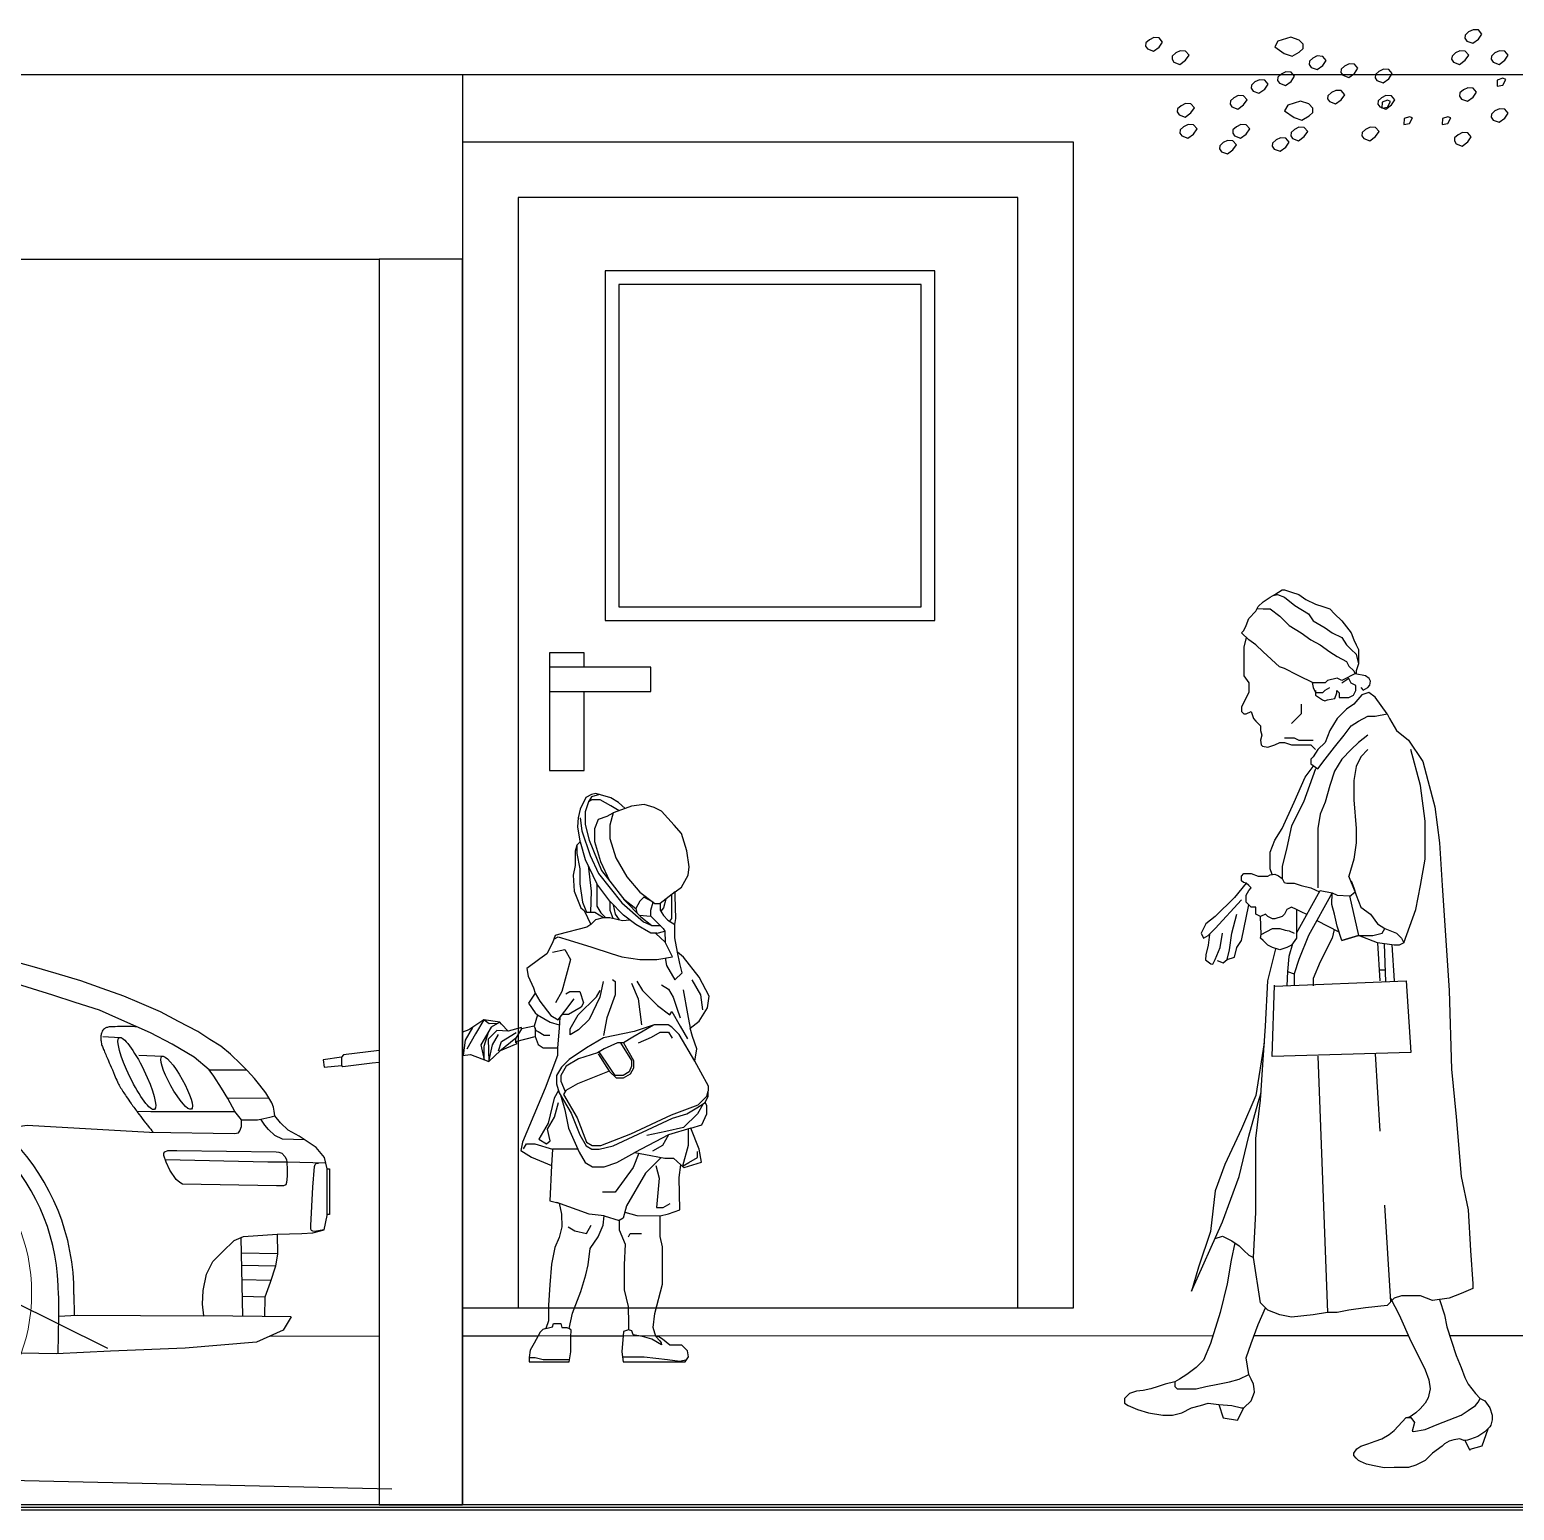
# Model space of a CAD drawing. Header units: millimetres. Extents: x 462666 to 1244237, y 2328025 to 3795663.
# Drawn here: x 1158088 to 1160762, y 2876780 to 2879448 of the extents above; entities that cross this region are included whole.
import ezdxf
from ezdxf.lldxf.tags import DXFTag

# ---------------------------------------------------------------- set-up
doc = ezdxf.new("R2010")
doc.units = ezdxf.units.MM
for name, color, linetype in [('arbre', 250, 'Continuous'), ('MUR-POH', 64, 'Continuous'), ('MUR_POH', 64, 'Continuous'), ('MUR_REZ', 3, 'Continuous'), ('PLO_LIN', 6, 'Continuous')]:
    doc.layers.add(name, color=color, linetype=linetype)
tags = doc.linetypes.add('DASHED', pattern=[0.75, 0.5, -0.25]).pattern_tags.tags
tags[6:7] = [DXFTag(74, 4), DXFTag(75, 0), DXFTag(340, '0'), DXFTag(46, 1.0), DXFTag(50, 0.0), DXFTag(44, 0.0), DXFTag(45, 0.0)]
tags[4:5] = [DXFTag(74, 4), DXFTag(75, 0), DXFTag(340, '0'), DXFTag(46, 1.0), DXFTag(50, 0.0), DXFTag(44, 0.0), DXFTag(45, 0.0)]

# ---------------------------------------------------------------- blocks, each defined once
blk = doc.blocks.new('wheel2')
at = {"color": 252}
for p, q in [((-30.2, 114.6), (-30.2, 224.6)), ((30.2, 114.5), (30.3, 224.6)), ((-21, 210.8), (-21, 114.6)), ((21, 210.8), (21, 114.5)), ((-99.6, 64.2), (-204.3, 98.2)), ((-194, 85.1), (-102.4, 55.4)), ((99.6, 64.2), (204.3, 98.2)), ((194, 85.1), (102.5, 55.4)), ((-118.3, 6.6), (-223, 40.7)), ((-207, 45.1), (-115.4, 15.4)), ((207, 45.1), (115.4, 15.4)), ((118.3, 6.6), (223, 40.6)), ((-91.8, -74.9), (-156.5, -163.9)), ((-140.9, -158.2), (-84.3, -80.3)), ((140.9, -158.2), (84.3, -80.3)), ((91.8, -74.9), (156.5, -164)), ((-106.9, -182.9), (-50.3, -105)), ((106.9, -182.9), (50.3, -105)), ((-42.9, -110.4), (-107.6, -199.5)), ((42.9, -110.5), (107.6, -199.5))]:
    blk.add_line(p, q, dxfattribs=at)
at = {"color": 252, "lineweight": 0}
for p, q in [((-11.5, -13.2), (-25, 10.1)), ((-16.4, 21.7), (-3.9, 0)), ((-3.9, 0), (-11.5, -13.2)), ((-10.6, 25), (0, 6.7)), ((10.6, 25), (0, 6.7)), ((16.4, 21.7), (3.9, 0)), ((11.5, -13.2), (25, 10.1)), ((13.5, -23.3), (27, 0)), ((-13.5, -23.3), (-27, 0)), ((0, -6.7), (-10.6, -25)), ((0, -6.7), (10.6, -25)), ((3.9, 0), (11.5, -13.2))]:
    blk.add_line(p, q, dxfattribs=at)
for centre, radius in [((0.1, -0.1), 332.5), ((0.1, -0.1), 252.7), ((0.1, -0.1), 246.9), ((0, 0), 30.3)]:
    blk.add_circle(centre, radius, dxfattribs=at)
at = {"color": 252}
for centre, radius in [((-0.4, 61.3), 9.91), ((-58.4, 18.4), 9.91), ((0.1, -0.1), 42.5), ((58.4, 19.3), 9.91), ((-35.6, -50.1), 9.91), ((36.6, -49.5), 9.91)]:
    blk.add_circle(centre, radius, dxfattribs=at)
for centre, radius, start, end in [((0, 0), 228.8, 89.9985, 125.9984), ((-36, 210.8), 15, 0, 99.6964), ((0, 0), 228.8, 53.9984, 89.9982), ((36, 210.8), 15, 80.3003, 179.9967), ((0, 0), 228.8, 125.9984, 161.9982), ((0, 0), 228.8, 17.9985, 53.9984), ((0, 0), 140.2, 102.4567, 149.54), ((-83.2, 114.6), 53, 305.9984, 0), ((-83.2, 114.6), 62.2, 305.9984, 0), ((83.2, 114.5), 62.2, 179.9967, 233.9984), ((0, 0), 140.2, 30.4567, 77.54), ((83.2, 114.5), 53, 179.9967, 233.9984), ((-189.3, 99.4), 15, 152.3003, 251.9967), ((189.3, 99.4), 15, 288, 27.6964), ((0, 0), 228.8, 161.9985, 197.9984), ((-83.2, 114.6), 62.2, 251.9967, 305.9984), ((-83.2, 114.6), 53, 251.9967, 305.9984), ((-45.2, 61.2), 25, 252.7826, 0.0941), ((-0.4, 61.3), 19.8, 0.7826, 180.0941), ((44.5, 61.9), 25, 180.7826, 288.0941), ((83.2, 114.5), 62.2, 233.9984, 288), ((83.2, 114.5), 53, 233.9984, 288), ((0, 0), 228.8, 341.9984, 17.9982), ((-211.6, 30.9), 15, 72, 171.6964), ((-58.4, 18.4), 19.8, 72.7826, 252.0941), ((58.4, 19.3), 19.8, 288.7826, 108.0941), ((211.6, 30.9), 15, 8.3003, 107.9967), ((0, 0), 140.2, 174.4567, 221.54), ((-134.7, -43.8), 53, 17.9984, 72), ((-134.7, -43.8), 62.2, 17.9984, 72), ((72.8, -23.1), 25, 108.7826, 216.0941), ((134.7, -43.8), 62.2, 107.9967, 161.9984), ((134.7, -43.8), 53, 107.9967, 161.9984), ((0, 0), 140.2, 318.4567, 5.54), ((-134.7, -43.8), 53, 323.9967, 17.9984), ((-134.7, -43.8), 62.2, 323.9967, 17.9984), ((-72.2, -24.2), 25, 324.7826, 72.0941), ((134.7, -43.8), 62.2, 161.9984, 216), ((134.7, -43.8), 53, 161.9984, 216), ((-35.6, -50.1), 19.8, 144.7826, 324.0941), ((0.7, -76.4), 25, 36.7826, 144.0941), ((36.6, -49.5), 19.8, 216.7826, 36.0941), ((0, 0), 228.8, 197.9984, 233.9982), ((0, -141.6), 62.2, 89.9984, 144), ((0, -141.6), 62.2, 35.9967, 89.9984), ((0, 0), 228.8, 305.9985, 341.9984), ((0, -141.6), 53, 89.9984, 144), ((0, -141.6), 53, 35.9967, 89.9984), ((0, 0), 140.2, 246.4567, 293.54), ((-153, -149.3), 15, 224.3003, 323.9967), ((153, -149.4), 15, 216, 315.6964), ((0, 0), 228.8, 233.9985, 269.9984), ((-94.8, -191.7), 15, 144, 243.6964), ((0, 0), 228.8, 269.9984, 305.9982), ((94.7, -191.7), 15, 296.3003, 35.9967)]:
    blk.add_arc(centre, radius, start, end, dxfattribs=at)
at = {"color": 252, "lineweight": 0}
for start, end in [(127.1808, 158.0265), (67.1808, 112.8192), (21.9735, 52.8192), (180, 240), (247.1808, 292.8192), (300, 0)]:
    blk.add_arc((0, 0), 27, start, end, dxfattribs=at)
blk = doc.blocks.new('VW Golf 5 s')
at = {"color": 252}
for p, q in [((3018.1, 790.1), (3049.2, 789.2)), ((3083.6, 758), (3126.4, 756.9)), ((3272.3, 431.9), (3277.5, 290.5)), ((3338.6, 403.9), (3273.3, 403.9)), ((3335.1, 381.5), (3274.2, 381.5)), ((3327.2, 355.7), (3275.1, 355.7)), ((2945.3, 322.2), (2946.2, 285.3)), ((2973.3, 324.8), (2974.1, 287.5)), ((3317.2, 325.7), (3276.2, 325.7))]:
    blk.add_line(p, q, dxfattribs=at)
for points in [[(3270.3, 644.4), (3293.7, 644.3), (3299.1, 644.7), (3304.8, 646.2), (3321.2, 649.8), (3325.5, 651), (3329.7, 652.3), (3328.7, 660.8), (3327.2, 668.2), (3324.4, 675.5), (3313, 693.3), (3302.2, 707), (3292.1, 719), (3279.4, 732.7), (3267, 744.4), (3248.4, 762.1), (3230.9, 776.5), (3211, 788.2), (3189.1, 802.2), (3154, 819.8), (3121.3, 836.3), (3083.1, 852), (3054.6, 863.4), (3015.5, 876.7), (2976.8, 889.9), (2932, 902.8), (2893.2, 913.1), (2840.5, 926.8)], [(3270.3, 644.4), (3257.7, 659.2), (3244.8, 682.4), (3233.1, 700.8), (3218.7, 722.3), (3210.3, 733.6), (3183.1, 755.5), (3143.1, 778.7), (3103.6, 798.6), (3046.1, 822.6), (3010.9, 837.9), (2967.4, 851), (2926.9, 863.7), (2843.6, 888.2), (2766.1, 908), (2688.9, 925.9), (2607.1, 947.4), (2538.4, 963.6), (2456.3, 987.4), (2417.2, 999), (2400.2, 1002)], [(3210.3, 733.6), (3277.7, 734.2)], [(3244.4, 683), (3318.7, 684.4)], [(2822.3, 596.9), (2835.5, 608), (2847.4, 617.8), (2864, 625.3), (2884.1, 628.7), (3105, 619.3), (3257.6, 619.3), (3264.8, 620.4), (3267.5, 624.5), (3270.2, 631.9), (3270.3, 644.4)], [(3081.2, 656.7), (3106.8, 656.8), (3121.2, 656.8), (3177.2, 657.5), (3247.9, 659), (3257.7, 659.2)], [(3383.8, 610.1), (3344.4, 610.7), (3330.5, 616.9), (3318.7, 627.7), (3312, 635.4), (3304.8, 646.2)], [(3422, 448.4), (3427, 474.4), (3425.7, 558.4), (3420.6, 578.5), (3405, 596.5), (3374.1, 616.2), (3354.6, 627.2), (3340.1, 639.8), (3329.7, 652.3)], [(3423.2, 568.5), (3352.9, 569.3), (3353.9, 556.3), (3353.9, 543.8), (3353.1, 532.7), (3351.5, 528.5), (3347.7, 526.4), (3335.1, 526.4), (3165.9, 526.4), (3160.6, 529.4), (3154.3, 535.1), (3142.6, 551.2), (3135.7, 565.7), (3131.3, 578), (3131.3, 581.8), (3132.8, 584.6), (3138.1, 586.8), (3154.6, 587.2), (3333.2, 587.8), (3338.3, 586.9), (3343.6, 585), (3349.1, 579.5), (3352, 574), (3352.9, 569.3)], [(3352.9, 569.3), (3344.8, 568.9), (3337.8, 568.7), (3318.4, 568.7), (3134.3, 569.7)], [(3422, 448.4), (3404.6, 445.2), (3401.7, 445.5), (3399.4, 446.8), (3398.2, 449.1), (3398, 455.8), (3400.5, 524.8), (3402.9, 562.4), (3403.7, 566.1), (3405.7, 567.7), (3409.8, 568.6)], [(3425.7, 558.4), (3430.1, 558.5), (3431, 476.1), (3427, 476)], [(3365.2, 290.8), (3207.6, 290.3), (3205.1, 310.8), (3206.1, 335.9), (3211.2, 365.2), (3222.5, 388.3), (3239.5, 405.7), (3260.5, 426.7), (3276.9, 433.9), (3337.7, 439.1), (3381.7, 441.1), (3401.7, 442.6), (3422, 448.4)], [(3337.7, 439.1), (3338.6, 403.9), (3335.1, 381.5), (3326.1, 352), (3317.2, 325.7), (3317.3, 290.6)], [(3365.2, 290.8), (3351.3, 266.7), (3303.6, 244.4), (3175, 231.2), (3040.6, 223.8), (2943.6, 217.6), (2880.1, 217.6)], [(2946.2, 285.3), (2945.7, 217.8)], [(2946.2, 285.3), (2979.7, 287.9), (3207.6, 290.3)]]:
    blk.add_lwpolyline(points, dxfattribs=at)
blk.add_lwpolyline([(3079.1, 808.9, 0.00436), (3063.4, 809, 0.006365), (3052.6, 808.8, 0.001388), (3036, 808.3, 0.005877), (3032.1, 808.1, 0.065259), (3025.9, 806.9, 0.071208), (3020.7, 804.4, 0.084759), (3018, 801.7, 0.070185), (3015.9, 797.7, 0.055739), (3014.4, 791.8, 0.057311), (3014.4, 785.8, 0.023951), (3015.6, 777.9, 0.047792), (3016.7, 774, 0.003387), (3019.6, 767.2, 0.005367), (3021.4, 762.9, 0.000529), (3025.8, 753.3, -0.000375), (3031.9, 739.8, -0.003127), (3040.1, 721.3, 0.004798), (3045.5, 709.3, 0.031507), (3050, 700.9, 0.014142), (3061.8, 683.1, 0.002089), (3070.9, 670.3, 0.006021), (3074.1, 665.9, 0.001382), (3080.6, 657.4, 0.00205), (3084.9, 651.7, 0.002362), (3085.5, 651, 0.00012), (3097.2, 636.2, 0.007569), (3102.1, 630.2, 0.004052), (3111.4, 619.3)], format="xyb", dxfattribs=at)
for radius, start, end in [(398.5, 0.522, 175.8694), (370.5, 0.1616, 176.2098)]:
    blk.add_arc((2574.8, 321.2), radius, start, end, dxfattribs=at)
for centre, major_axis, ratio in [((3080.3, 724.7), (-32.6, 64.2), 0.194652), ((3152.1, 709.2), (-27.3, 47.3), 0.214904)]:
    blk.add_ellipse(centre, major_axis=major_axis, ratio=ratio, dxfattribs=at)
at = {"color": 252, "xscale": 0.9690000000000657, "yscale": 0.9690000000000657, "zscale": 0.9690000000000657, "rotation": 12.00000000000195}
blk.add_blockref('wheel2', (2574.8, 321.2), dxfattribs=at)
blk = doc.blocks.new('arbre3')
at = {"layer": 'arbre', "color": 252}
for points in [[(253.368, 21.654), (253.41, 21.639), (253.449, 21.667), (253.473, 21.702), (253.449, 21.73), (253.412, 21.732), (253.381, 21.717), (253.357, 21.695), (253.355, 21.674)], [(251.169, 21.599), (251.21, 21.584), (251.25, 21.612), (251.273, 21.647), (251.25, 21.676), (251.213, 21.678), (251.182, 21.662), (251.158, 21.641), (251.156, 21.619)], [(251.351, 21.509), (251.392, 21.493), (251.431, 21.522), (251.455, 21.556), (251.431, 21.585), (251.394, 21.587), (251.364, 21.572), (251.34, 21.55), (251.338, 21.528)], [(252.111, 21.567), (252.165, 21.55), (252.215, 21.578), (252.241, 21.602), (252.241, 21.633), (252.213, 21.661), (252.157, 21.68), (252.067, 21.652), (252.046, 21.613)], [(253.277, 21.509), (253.319, 21.493), (253.358, 21.522), (253.382, 21.556), (253.358, 21.585), (253.321, 21.587), (253.29, 21.572), (253.267, 21.55), (253.264, 21.528)], [(253.55, 21.509), (253.591, 21.493), (253.63, 21.522), (253.654, 21.556), (253.63, 21.585), (253.594, 21.587), (253.563, 21.572), (253.539, 21.55), (253.537, 21.528)], [(252.296, 21.472), (252.337, 21.457), (252.376, 21.485), (252.4, 21.52), (252.376, 21.548), (252.339, 21.551), (252.309, 21.535), (252.285, 21.514), (252.283, 21.492)], [(252.514, 21.418), (252.555, 21.403), (252.594, 21.431), (252.618, 21.466), (252.594, 21.494), (252.558, 21.496), (252.527, 21.481), (252.503, 21.459), (252.501, 21.437)], [(251.896, 21.309), (251.937, 21.294), (251.977, 21.322), (252, 21.357), (251.977, 21.385), (251.94, 21.387), (251.909, 21.372), (251.885, 21.35), (251.883, 21.328)], [(252.078, 21.363), (252.119, 21.348), (252.158, 21.376), (252.182, 21.411), (252.158, 21.439), (252.121, 21.441), (252.091, 21.426), (252.067, 21.405), (252.065, 21.383)], [(252.75, 21.381), (252.792, 21.366), (252.831, 21.394), (252.855, 21.429), (252.831, 21.457), (252.794, 21.46), (252.763, 21.444), (252.739, 21.423), (252.737, 21.401)], [(253.577, 21.343), (253.616, 21.349), (253.638, 21.388), (253.616, 21.397), (253.579, 21.384)], [(251.751, 21.2), (251.792, 21.185), (251.831, 21.213), (251.855, 21.248), (251.831, 21.276), (251.794, 21.278), (251.764, 21.263), (251.74, 21.241), (251.738, 21.219)], [(252.423, 21.236), (252.464, 21.221), (252.504, 21.249), (252.528, 21.284), (252.504, 21.312), (252.467, 21.314), (252.436, 21.299), (252.412, 21.277), (252.41, 21.256)], [(252.769, 21.2), (252.81, 21.185), (252.849, 21.213), (252.873, 21.248), (252.849, 21.276), (252.812, 21.278), (252.782, 21.263), (252.758, 21.241), (252.755, 21.219)], [(253.332, 21.254), (253.373, 21.239), (253.412, 21.267), (253.436, 21.302), (253.412, 21.33), (253.375, 21.332), (253.345, 21.317), (253.321, 21.296), (253.319, 21.274)], [(251.387, 21.145), (251.429, 21.13), (251.468, 21.158), (251.492, 21.193), (251.468, 21.221), (251.431, 21.223), (251.4, 21.208), (251.376, 21.187), (251.374, 21.165)], [(252.179, 21.127), (252.233, 21.109), (252.283, 21.138), (252.309, 21.161), (252.309, 21.192), (252.281, 21.22), (252.224, 21.24), (252.135, 21.211), (252.114, 21.172)], [(252.783, 21.191), (252.822, 21.198), (252.844, 21.237), (252.822, 21.246), (252.785, 21.233)], [(253.55, 21.109), (253.591, 21.094), (253.63, 21.122), (253.654, 21.157), (253.63, 21.185), (253.594, 21.187), (253.563, 21.172), (253.539, 21.15), (253.537, 21.128)], [(251.405, 21), (251.447, 20.985), (251.486, 21.013), (251.51, 21.048), (251.486, 21.076), (251.449, 21.078), (251.418, 21.063), (251.395, 21.041), (251.392, 21.019)], [(251.769, 21), (251.81, 20.985), (251.849, 21.013), (251.873, 21.048), (251.849, 21.076), (251.812, 21.078), (251.782, 21.063), (251.758, 21.041), (251.756, 21.019)], [(252.934, 21.078), (252.974, 21.085), (252.995, 21.124), (252.974, 21.132), (252.937, 21.119)], [(253.199, 21.078), (253.238, 21.085), (253.26, 21.124), (253.238, 21.132), (253.201, 21.119)], [(251.678, 20.891), (251.719, 20.876), (251.758, 20.904), (251.782, 20.939), (251.758, 20.967), (251.721, 20.969), (251.691, 20.954), (251.667, 20.932), (251.665, 20.91)], [(252.042, 20.909), (252.083, 20.894), (252.122, 20.922), (252.146, 20.957), (252.122, 20.985), (252.085, 20.987), (252.055, 20.972), (252.031, 20.95), (252.028, 20.929)], [(252.169, 20.982), (252.21, 20.967), (252.249, 20.995), (252.273, 21.03), (252.249, 21.058), (252.212, 21.06), (252.182, 21.045), (252.158, 21.023), (252.156, 21.001)], [(252.659, 20.982), (252.701, 20.967), (252.74, 20.995), (252.764, 21.03), (252.74, 21.058), (252.703, 21.06), (252.672, 21.045), (252.649, 21.023), (252.646, 21.001)], [(253.296, 20.945), (253.337, 20.93), (253.376, 20.958), (253.4, 20.993), (253.376, 21.021), (253.339, 21.024), (253.309, 21.008), (253.285, 20.987), (253.283, 20.965)]]:
    blk.add_lwpolyline(points, close=True, dxfattribs=at)

msp = doc.modelspace()

# ---------------------------------------------------------------- linework, layer by layer
at = {"layer": 'MUR-POH', "color": 252}
for p, q in [((1160305.7, 2877817.5), (1160305, 2877849.9)), ((1160406, 2877842.7), (1160446, 2877822.2)), ((1160515.5, 2877802.7), (1160481.2, 2877815.6)), ((1160515.5, 2877802.7), (1160519.8, 2877733.9)), ((1160527.7, 2877800.9), (1160530.1, 2877732.4)), ((1160541.4, 2877799), (1160545.6, 2877733.9)), ((1160353.4, 2877751.1), (1160352.3, 2877725.3)), ((1160529.4, 2877753.4), (1160518.6, 2877753.4)), ((1160511.3, 2877602.4), (1160519.8, 2877463.2)), ((1160408.2, 2877598.3), (1160425.3, 2877136.6)), ((1160539.2, 2877156), (1160528.4, 2877330))]:
    msp.add_line(p, q, dxfattribs=at)
at = {"layer": 'MUR-POH', "color": 1}
for points in [[(1153971.4, 2876790.3), (1153971.4, 2879366.8), (1158867.7, 2879366.8), (1158867.7, 2876790.3)], [(1154121.4, 2876790.3), (1154121.4, 2879034.3), (1158717.7, 2879034.3), (1158717.7, 2876790.3)], [(1158867.7, 2877145.3), (1159967.7, 2877145.3)], [(1158867.7, 2877145.3), (1159022.8, 2877145.3)], [(1159069.4, 2877145.3), (1159165.8, 2877145.3)], [(1158521, 2877094.3), (1158717.7, 2877094.4)], [(1158867.7, 2877094.4), (1160219.1, 2877095)], [(1158867.7, 2877094.4), (1159003.9, 2877094.5)], [(1159062.8, 2877094.5), (1159157.1, 2877094.5)], [(1160293.1, 2877095), (1160571.1, 2877095.1)], [(1160645.4, 2877095.1), (1160917.7, 2877095.3)]]:
    msp.add_lwpolyline(points, dxfattribs=at)
at = {"layer": 'MUR-POH', "color": 252}
for points in [[(1155537.4, 2879366.8), (1161279.2, 2879366.8)], [(1159967.7, 2877145.3), (1159967.7, 2879245.3), (1158867.7, 2879245.3), (1158867.7, 2877145.3)], [(1159867.7, 2877145.3), (1159867.7, 2879145.3), (1158967.7, 2879145.3), (1158967.7, 2877145.3)], [(1160373.7, 2878283.9), (1160362.8, 2878289), (1160356.5, 2878292.5), (1160348, 2878296.8), (1160339.2, 2878300.1), (1160309.3, 2878326.9), (1160296.4, 2878339.8), (1160283.5, 2878348.4), (1160270.6, 2878361.3), (1160274.9, 2878365.6), (1160279.2, 2878374.2), (1160283.5, 2878387.1), (1160296.4, 2878399.9), (1160300.7, 2878408.5), (1160309.3, 2878417.1), (1160322.2, 2878425.7), (1160330.8, 2878430), (1160343.7, 2878438.6), (1160348, 2878438.6), (1160360.8, 2878434.3), (1160373.7, 2878430), (1160386.6, 2878421.4), (1160403.8, 2878412.8), (1160416.7, 2878408.5), (1160429.6, 2878404.2), (1160438.2, 2878395.6), (1160451.1, 2878382.8), (1160468.3, 2878361.3), (1160472.6, 2878348.4), (1160476.9, 2878339.8), (1160481.2, 2878331.2), (1160481.2, 2878314), (1160481.2, 2878305.4), (1160476.9, 2878292.5), (1160476.9, 2878288.2), (1160451.1, 2878275.3), (1160442.5, 2878279.6), (1160425.3, 2878275.3), (1160421, 2878271), (1160412.4, 2878271), (1160399.5, 2878271), (1160373.7, 2878283.9)], [(1160327.3, 2878428.3), (1160335.1, 2878430), (1160348, 2878425.7), (1160366.4, 2878410.4), (1160390.9, 2878395.6), (1160399.5, 2878382.8), (1160421, 2878369.9), (1160433.9, 2878361.3), (1160451.1, 2878352.7), (1160459.7, 2878339.8), (1160468.3, 2878331.2), (1160476.9, 2878322.6), (1160481.2, 2878305.4)], [(1160299, 2878405.1), (1160309.3, 2878404.2), (1160322.2, 2878404.2), (1160339.4, 2878391.3), (1160356.5, 2878374.2), (1160378, 2878361.3), (1160395.2, 2878348.4), (1160412.4, 2878339.8), (1160429.6, 2878326.9), (1160442.5, 2878318.3), (1160459.7, 2878309.7), (1160464, 2878301.1), (1160472.6, 2878292.5), (1160475.1, 2878287.4)], [(1160279.2, 2878352.7), (1160274.9, 2878335.5), (1160274.9, 2878318.3), (1160274.9, 2878296.8), (1160274.9, 2878283.9), (1160283.5, 2878271), (1160283.5, 2878262.4), (1160283.5, 2878253.8), (1160270.6, 2878228.1), (1160270.6, 2878219.5), (1160274.9, 2878215.2), (1160279.2, 2878215.2), (1160287.8, 2878219.5), (1160292.1, 2878206.6), (1160296.4, 2878202.3), (1160305, 2878193.7), (1160305, 2878185.1), (1160306.9, 2878176.5), (1160305, 2878167.9), (1160306.2, 2878159.3), (1160308.1, 2878156.9), (1160317.9, 2878155), (1160330.8, 2878159.3), (1160339.4, 2878163.6), (1160348, 2878163.6), (1160360.8, 2878159.3), (1160369.4, 2878159.3), (1160382.3, 2878159.3), (1160395.2, 2878159.3), (1160403.8, 2878150.7)], [(1159086.9, 2878299.3), (1159086.9, 2878325), (1159024.4, 2878325), (1159024.4, 2878112.9), (1159086.9, 2878112.9), (1159086.9, 2878255.4)], [(1160397.8, 2878271.9), (1160399.5, 2878262.4), (1160403.8, 2878253.8), (1160416.7, 2878253.8), (1160421, 2878258.1), (1160429.6, 2878262.4)], [(1160403.7, 2878257.4), (1160403.7, 2878248.8), (1160416.6, 2878240.2), (1160420.8, 2878238.4), (1160425.1, 2878240.2), (1160438.6, 2878243.1), (1160442.3, 2878253.1), (1160442.3, 2878257.4), (1160446.6, 2878253.1), (1160446.6, 2878248.8), (1160446.6, 2878244.5), (1160455.2, 2878244.5), (1160463.8, 2878244.5), (1160472.4, 2878248.8), (1160476.7, 2878257.4), (1160476.7, 2878261.7), (1160476.7, 2878266), (1160468.1, 2878270.3), (1160463.8, 2878278.9), (1160450.9, 2878270.3)], [(1160485.5, 2878262.4), (1160489.8, 2878258.1), (1160498.3, 2878262.4), (1160501.6, 2878266.9), (1160502.8, 2878274), (1160500.4, 2878278.7), (1160494.1, 2878283.9), (1160475.1, 2878287.4)], [(1160511.2, 2878245.3), (1160499.9, 2878253.6), (1160487, 2878249.3), (1160472.6, 2878232.4), (1160459.7, 2878223.8), (1160442.5, 2878206.6), (1160429.6, 2878185.1), (1160421, 2878163.6), (1160408.1, 2878150.7), (1160399.5, 2878137.8), (1160395.2, 2878133.5), (1160395.2, 2878124.9), (1160408.1, 2878116.3), (1160421, 2878133.5), (1160438.2, 2878155), (1160455.4, 2878176.5), (1160468.3, 2878193.7), (1160481.2, 2878202.3), (1160498.3, 2878210.9), (1160511.2, 2878210.9), (1160532.7, 2878215.2), (1160511.2, 2878245.3)], [(1160532.7, 2878215.2), (1160537, 2878206.6), (1160549.9, 2878185.1), (1160571.4, 2878167.9), (1160597.2, 2878129.2), (1160605.8, 2878094.9), (1160618.7, 2878047.6), (1160627.3, 2877983.1), (1160631.6, 2877905.8), (1160644.4, 2877716.7), (1160648.7, 2877574.9), (1160657.3, 2877489), (1160665.9, 2877381.6), (1160678.8, 2877321.4), (1160683.1, 2877248.3), (1160687.4, 2877188.2), (1160687.4, 2877179.6), (1160665.9, 2877171), (1160644.4, 2877162.4), (1160614.4, 2877158.1), (1160592.9, 2877166.7), (1160558.5, 2877166.7), (1160545.6, 2877162.4), (1160532.7, 2877149.5), (1160494.1, 2877145.2), (1160464, 2877140.9), (1160442.5, 2877136.6), (1160425.3, 2877136.6), (1160399.5, 2877132.3), (1160360.8, 2877128), (1160339.4, 2877132.3), (1160317.9, 2877140.9), (1160305, 2877153.8), (1160292.1, 2877235.5), (1160296.4, 2877317.1), (1160296.4, 2877377.3), (1160296.4, 2877450.3), (1160305, 2877519.1), (1160309.3, 2877592.1), (1160313.6, 2877652.3), (1160317.9, 2877733.9), (1160332.3, 2877792.1)], [(1160378, 2878232.4), (1160378, 2878215.2), (1160373.7, 2878210.9), (1160360.8, 2878198)], [(1160348, 2878172.2), (1160356.5, 2878172.2), (1160365.1, 2878172.2), (1160373.7, 2878167.9), (1160399.5, 2878167.9)], [(1160498.3, 2878176.5), (1160481.2, 2878163.6), (1160468.3, 2878150.7), (1160451.1, 2878133.5), (1160438.2, 2878112), (1160429.6, 2878086.3), (1160421, 2878056.2), (1160412.4, 2878034.7), (1160408.1, 2878008.9), (1160408.1, 2877983.1), (1160408.1, 2877957.4), (1160408.1, 2877931.6), (1160408.1, 2877901.5)], [(1160498.3, 2878150.7), (1160485.5, 2878137.8), (1160476.9, 2878120.6), (1160472.6, 2878094.9), (1160472.6, 2878060.5), (1160476.9, 2878008.9), (1160476.9, 2877983.1), (1160472.6, 2877953.1), (1160464, 2877923)], [(1160562.8, 2877802.7), (1160584.3, 2877862.8), (1160592.9, 2877905.8), (1160601.5, 2877953.1), (1160601.5, 2878021.8), (1160592.9, 2878086.3), (1160575.7, 2878150.7)], [(1160325.6, 2877925.6), (1160322.2, 2877935.9), (1160322.2, 2877953.1), (1160322.2, 2877965.9), (1160330.8, 2877987.4), (1160343.7, 2878008.9), (1160365.1, 2878056.2), (1160385.4, 2878100.9), (1160399.5, 2878120.6)], [(1160403.8, 2878116.3), (1160382.3, 2878056.2), (1160360.8, 2878013.2), (1160352.3, 2877974.5), (1160343.7, 2877940.2), (1160343.7, 2877918.7)], [(1158867.7, 2877599.7), (1158881.8, 2877601.7), (1158914.8, 2877588.7), (1158935.8, 2877608.7), (1158966, 2877621.5), (1158963.9, 2877624.7), (1158998.3, 2877633.7), (1159004.1, 2877619.6), (1159012.8, 2877613.7), (1159038.8, 2877613.7), (1159038.8, 2877599.7), (1159016.8, 2877540.7), (1158975.8, 2877443.7), (1158972.8, 2877428.7), (1158991.8, 2877416.7), (1159027.8, 2877401.7), (1159024.8, 2877337.7), (1159041.8, 2877333.7), (1159045.8, 2877313.7), (1159046.8, 2877290.7), (1159041.8, 2877271.7), (1159033.8, 2877253.7), (1159027.8, 2877223.7), (1159024.8, 2877186.7), (1159022.8, 2877149.7), (1159022.8, 2877121.7), (1159017.8, 2877107.7), (1159012.4, 2877106.3), (1159007.8, 2877101.5), (1158996.8, 2877081.7), (1158989.8, 2877068.7), (1158987.8, 2877055.7), (1158987.8, 2877047.7), (1159059.8, 2877047.7), (1159062.8, 2877065.7), (1159062.8, 2877092.7), (1159063.2, 2877104.9), (1159059.8, 2877107.7), (1159065.8, 2877135.7), (1159080.8, 2877174.7), (1159089.8, 2877204.7), (1159093.8, 2877222.7), (1159097.8, 2877251.7), (1159111.8, 2877272.7), (1159120.8, 2877293.7), (1159122.8, 2877310.7), (1159149.8, 2877302.7), (1159149.8, 2877285.7), (1159160.8, 2877259.7), (1159158.8, 2877222.7), (1159158.8, 2877177.7), (1159165.8, 2877147.7), (1159166.8, 2877116.7), (1159166.8, 2877105.7), (1159157.8, 2877102.7), (1159154.8, 2877065.7), (1159156.8, 2877047.7), (1159268.8, 2877047.7), (1159274.8, 2877056.7), (1159272.8, 2877067.7), (1159262.8, 2877077.7), (1159240.8, 2877077.7), (1159227.8, 2877088.7), (1159221, 2877092.7), (1159215.8, 2877093.7), (1159210.8, 2877109.7), (1159213.8, 2877134.7), (1159227.8, 2877187.7), (1159227.8, 2877214.7), (1159227.8, 2877254.7), (1159223.8, 2877273.7), (1159223.8, 2877310.7), (1159238.8, 2877314.7), (1159258.8, 2877321.7), (1159257.8, 2877379.7), (1159260.8, 2877402.7), (1159266.8, 2877397.7), (1159297.8, 2877407.7), (1159293.8, 2877430.7), (1159278.8, 2877468.7), (1159298.8, 2877474.7), (1159307.8, 2877494.7), (1159307.8, 2877509.7), (1159304.8, 2877514.7), (1159309.8, 2877526.7), (1159310.8, 2877544.7), (1159296.8, 2877569.7), (1159285.8, 2877589.7), (1159289.8, 2877611.7), (1159281.8, 2877633.7), (1159277.8, 2877648.7), (1159293.8, 2877661.7), (1159308.8, 2877685.7), (1159311.8, 2877706.7), (1159293.8, 2877740.7), (1159265.8, 2877776.7), (1159254.8, 2877785.7), (1159249.8, 2877811.7), (1159249.8, 2877835.7), (1159251.8, 2877846.7), (1159250.8, 2877886.7), (1159250.8, 2877894.7), (1159261.8, 2877902.7), (1159273.8, 2877924.7), (1159275.8, 2877939.7), (1159271.8, 2877968.7), (1159261.8, 2877999.7), (1159248.8, 2878014.7), (1159225.8, 2878039.7), (1159212.8, 2878046.7), (1159212.8, 2878046.7), (1159194.8, 2878051.7), (1159171.8, 2878048.7), (1159160.8, 2878044.7), (1159148.8, 2878055.7), (1159134.8, 2878063.7), (1159107.8, 2878071.7), (1159099.8, 2878069.7), (1159089.8, 2878064.7), (1159079.8, 2878043.7), (1159075.8, 2878027.7), (1159074.8, 2878011.7), (1159078.8, 2877985.7), (1159079.8, 2877984.7), (1159073.8, 2877978.7), (1159070.8, 2877967.7), (1159070.8, 2877941.7), (1159066.8, 2877924.7), (1159068.8, 2877895.7), (1159080.8, 2877865.7), (1159086.8, 2877860.7), (1159098.8, 2877835.7), (1159091.8, 2877830.7), (1159040.8, 2877817.7), (1159034.8, 2877815.7), (1159029.8, 2877802.7), (1159019.8, 2877782.7), (1159006.8, 2877773.7), (1158983.8, 2877756.7), (1158985.8, 2877742.7), (1158995.8, 2877721.7), (1158998.8, 2877711.7), (1158986.8, 2877693.7), (1158998.8, 2877676.7), (1159002.8, 2877672.7), (1158996.8, 2877652.7), (1158973.8, 2877647.7), (1158974.2, 2877650.1), (1158949.8, 2877643.5), (1158938, 2877656.1), (1158934.8, 2877659.7), (1158905.8, 2877663.7), (1158878.8, 2877645.7), (1158867.7, 2877641.8)], [(1159114.5, 2878069.7), (1159099.8, 2878065.7), (1159094.6, 2878056.7), (1159088.8, 2878038.7), (1159088.8, 2878015.7), (1159095.8, 2877987.7), (1159117.8, 2877932.7), (1159132.8, 2877913.7), (1159116.8, 2877948.7), (1159105.8, 2877984.7), (1159105.8, 2878008.7), (1159112.8, 2878025.7), (1159128.3, 2878030.7), (1159138.7, 2878036.6), (1159132.8, 2878014.7), (1159132.8, 2877990.7), (1159143.8, 2877955.7), (1159163.4, 2877921.7), (1159186.8, 2877893.7), (1159213.8, 2877873.7), (1159223.8, 2877873.7)], [(1159149.7, 2878040.7), (1159134.8, 2878049.3), (1159115.8, 2878060.3), (1159100.8, 2878060.3), (1159094.6, 2878056.7)], [(1159079.8, 2878027.7), (1159082.8, 2878004.7), (1159097.8, 2877959.7), (1159112.8, 2877927.7), (1159154.8, 2877874.7), (1159193.8, 2877840.7), (1159208.8, 2877833.7), (1159224.8, 2877833.7)], [(1159160.8, 2878044.7), (1159138.7, 2878036.6)], [(1159073.8, 2877978.7), (1159073.8, 2877963.7), (1159078.8, 2877935.7), (1159078.8, 2877908.7), (1159083.8, 2877875.7), (1159090.8, 2877857.7), (1159105.8, 2877857.7), (1159121.8, 2877848.4)], [(1159079.8, 2877984.7), (1159088.8, 2877952.7), (1159109.8, 2877908.7)], [(1159094, 2877941.7), (1159099.3, 2877895.7), (1159098.3, 2877857.7)], [(1160388.1, 2877853.4), (1160378, 2877858.5), (1160369.4, 2877862.8), (1160360.8, 2877867.1), (1160352.3, 2877862.8), (1160348, 2877854.2), (1160343.7, 2877849.9), (1160330.8, 2877845.6), (1160326.5, 2877845.6), (1160317.9, 2877849.9), (1160313.6, 2877854.2), (1160305, 2877849.9), (1160296.4, 2877854.2), (1160296.4, 2877858.5), (1160296.4, 2877862.8), (1160296.4, 2877867.1), (1160287.8, 2877867.1), (1160283.5, 2877871.4), (1160279.2, 2877875.7), (1160279.2, 2877884.3), (1160279.2, 2877888.6), (1160283.5, 2877897.2), (1160287.8, 2877901.5), (1160283.5, 2877905.8), (1160279.2, 2877910.1), (1160274, 2877911.1), (1160270.6, 2877914.4), (1160270.6, 2877923), (1160274.9, 2877927.3), (1160283.5, 2877927.3), (1160287.8, 2877927.3), (1160300.7, 2877923), (1160309.3, 2877923), (1160317.9, 2877923), (1160322.2, 2877924.9), (1160330.8, 2877926.5), (1160337.4, 2877923.4), (1160343.7, 2877918.7), (1160347.5, 2877911.1), (1160352.3, 2877910.1), (1160365.1, 2877910.1), (1160378, 2877905.8), (1160395.2, 2877901.5), (1160410.8, 2877894.3)], [(1160465.1, 2877886.3), (1160475, 2877894.3), (1160464, 2877923)], [(1159132.8, 2877877.7), (1159109.8, 2877908.7), (1159109.8, 2877868.7), (1159116.7, 2877856.7), (1159124.9, 2877848.4)], [(1159132.8, 2877913.7), (1159159.8, 2877878.7), (1159188.8, 2877849.7), (1159208.8, 2877833.7)], [(1159250.8, 2877894.7), (1159223.8, 2877873.7), (1159223.8, 2877861.7), (1159229.5, 2877851.7), (1159237.5, 2877843.7), (1159249.8, 2877835.7)], [(1160279.2, 2877910.1), (1160257.7, 2877884.3), (1160223.3, 2877849.9), (1160206.2, 2877837), (1160197.6, 2877819.8), (1160201.9, 2877811.3), (1160210.4, 2877815.6), (1160223.3, 2877828.4), (1160270.6, 2877880)], [(1160369.4, 2877819.8), (1160412.4, 2877897.2), (1160433.9, 2877892.9), (1160390.9, 2877815.6), (1160373.7, 2877772.6), (1160365.1, 2877746.8), (1160365.1, 2877725.3)], [(1160442.5, 2877888.6), (1160464.9, 2877887.4), (1160481.2, 2877815.6), (1160451.1, 2877807), (1160442.5, 2877832.7), (1160438.2, 2877854.2), (1160432.9, 2877872), (1160433.9, 2877892.9), (1160442.5, 2877888.6)], [(1160468.3, 2877914.4), (1160472.6, 2877901.5), (1160476.9, 2877888.6), (1160485.5, 2877867.1), (1160502.6, 2877854.2), (1160515.5, 2877837), (1160528.4, 2877828.4), (1160549.9, 2877819.8), (1160558.5, 2877811.3), (1160562.8, 2877802.7), (1160554.2, 2877798.4), (1160545.6, 2877798.4), (1160515.5, 2877802.7)], [(1159217.4, 2877820.1), (1159206.8, 2877820.1), (1159179.8, 2877835.7), (1159157.8, 2877852.7), (1159132.8, 2877877.7), (1159132.8, 2877861.7), (1159138.5, 2877847)], [(1159139, 2877871.4), (1159142.8, 2877854.3), (1159150, 2877844.1)], [(1159157.5, 2877881.7), (1159179.8, 2877864.7)], [(1159206.8, 2877850.7), (1159206.8, 2877861.7), (1159211.1, 2877875.7), (1159194.3, 2877884.7), (1159187.3, 2877877.7), (1159179.8, 2877864.7), (1159181.5, 2877856.9)], [(1159233.8, 2877881.5), (1159229.8, 2877865.7), (1159224.8, 2877859.7)], [(1159244, 2877889.4), (1159244, 2877860.7), (1159244, 2877846.7), (1159240.6, 2877841.7)], [(1160244.8, 2877772.6), (1160257.7, 2877776.9), (1160262, 2877794.1), (1160270.6, 2877807), (1160283.5, 2877871.4)], [(1159098.8, 2877835.7), (1159107.8, 2877844.7), (1159121.8, 2877848.4), (1159132.8, 2877848.4), (1159155.8, 2877842.7), (1159168.8, 2877844.2)], [(1159185.8, 2877852.7), (1159206.8, 2877850.7), (1159218.8, 2877838.7), (1159228.8, 2877828.7), (1159231.8, 2877823.7)], [(1160226.5, 2877771), (1160237.4, 2877766.4), (1160244.8, 2877772.6), (1160249.1, 2877789.8), (1160253.4, 2877819.8), (1160262, 2877854.2)], [(1160369.4, 2877862.8), (1160369.4, 2877811.3), (1160360.8, 2877798.4), (1160352.3, 2877794.1), (1160339.4, 2877789.8), (1160326.5, 2877794.1), (1160317.9, 2877798.4), (1160313.6, 2877802.7), (1160309.3, 2877807), (1160305, 2877811.3), (1160305.7, 2877817.5), (1160326.5, 2877828.4), (1160339.4, 2877828.4), (1160349.1, 2877825.3), (1160356.5, 2877824.1), (1160365.1, 2877819.8)], [(1159032.3, 2877809.2), (1159039.8, 2877813.5), (1159059.8, 2877807.7), (1159100.8, 2877794.7), (1159135.5, 2877783.7), (1159154.8, 2877777.7), (1159186.8, 2877772.7), (1159217.8, 2877772.7), (1159245.8, 2877777.7), (1159232.8, 2877803.7)], [(1160212.6, 2877817.7), (1160210.4, 2877798.4), (1160206.2, 2877781.2), (1160205.7, 2877772.1), (1160210.4, 2877768.3), (1160215.5, 2877764.7), (1160219, 2877764), (1160223.3, 2877772.6), (1160231.9, 2877794.1), (1160236.2, 2877819.8)], [(1160437.5, 2877826.6), (1160433.9, 2877811.3), (1160412.4, 2877768.3), (1160399.5, 2877738.2), (1160399.5, 2877725.3)], [(1160451.1, 2877807), (1160481.2, 2877815.6), (1160506.9, 2877815.6), (1160524.1, 2877819.8), (1160528.4, 2877828.4)], [(1159029.8, 2877785.7), (1159051.8, 2877790.7), (1159062.2, 2877772.7), (1159046.8, 2877714.7), (1159035.2, 2877694.7)], [(1160362.4, 2877800.8), (1160355.8, 2877778.3), (1160353.4, 2877751.1), (1160365.1, 2877746.8)], [(1159232.8, 2877775.4), (1159235.2, 2877761.7), (1159250.2, 2877735.7), (1159263.2, 2877748.7), (1159258.8, 2877765.7), (1159254.8, 2877785.7)], [(1159120.8, 2877732.7), (1159114.8, 2877704.7), (1159095.8, 2877664.7), (1159076.8, 2877645.7), (1159061.8, 2877637), (1159061.8, 2877647.7), (1159076.2, 2877672.7), (1159108.8, 2877705.2), (1159115.4, 2877716.7)], [(1159137.8, 2877736.7), (1159142.8, 2877732.7), (1159142.8, 2877708.7), (1159127.8, 2877667.7), (1159121.8, 2877635.7)], [(1159181.8, 2877733.7), (1159191.6, 2877716.7), (1159218.6, 2877689.7), (1159240.8, 2877672.7), (1159244.8, 2877678.7), (1159259.8, 2877652.7), (1159273.1, 2877629.7)], [(1159280.8, 2877735.7), (1159296.4, 2877708.7), (1159299.6, 2877681.7)], [(1160330.2, 2877724.4), (1160567.1, 2877733.9), (1160575.7, 2877605), (1160325.8, 2877597.6), (1160330.1, 2877726.5)], [(1158998.8, 2877711.7), (1159006.8, 2877697.7), (1159026.8, 2877671.7), (1159039.8, 2877664.2), (1159051.8, 2877679.7), (1159068.8, 2877701.7)], [(1159053.8, 2877710.7), (1159061.1, 2877714.9), (1159078.8, 2877714.9), (1159085.8, 2877694.7), (1159081.1, 2877686.7), (1159058.8, 2877673.8), (1159047.2, 2877673.8)], [(1159171.8, 2877729.7), (1159183.8, 2877701.7), (1159189.8, 2877654.7)], [(1159225.8, 2877726.7), (1159238.8, 2877719.2), (1159247.1, 2877704.7), (1159253.8, 2877684.7), (1159259.4, 2877667.7)], [(1159264.8, 2877717.7), (1159272.8, 2877674.7), (1159277.8, 2877648.7)], [(1158930.9, 2877657.4), (1158915.8, 2877656.7), (1158905.8, 2877663.7), (1158891.3, 2877638.7), (1158875.3, 2877610.8)], [(1158934.8, 2877659.7), (1158919.2, 2877650.7), (1158900.7, 2877618.7), (1158906.5, 2877591.9), (1158906.5, 2877616.7), (1158915.2, 2877643.7)], [(1158996.8, 2877652.7), (1158999.8, 2877644.7), (1159003.8, 2877642.7), (1159014.8, 2877636.3), (1159024.8, 2877636.3)], [(1159002.8, 2877672.7), (1159025.3, 2877659.7), (1159041.8, 2877654.7)], [(1159285.8, 2877589.7), (1159257.7, 2877637.7), (1159244.7, 2877650.7), (1159237.8, 2877654.7), (1159224.8, 2877654.7), (1159212.8, 2877654.7), (1159176.8, 2877642.7), (1159121.8, 2877631.6), (1159090.8, 2877613.7), (1159059.8, 2877592.7), (1159045.8, 2877578.7), (1159037.1, 2877563.7), (1159037.1, 2877548.7), (1159041.8, 2877532.7), (1159063.1, 2877495.7), (1159078.8, 2877456.7), (1159090.3, 2877436.7), (1159100.7, 2877430.7), (1159113.8, 2877430.7), (1159138.8, 2877436.7), (1159245.8, 2877486.7), (1159271.8, 2877494.7), (1159289.8, 2877505.1), (1159304.8, 2877514.7)], [(1159042.8, 2877668.1), (1159041.8, 2877648.7), (1159038.8, 2877613.7)], [(1159211.8, 2877654.1), (1159174.7, 2877632.7), (1159157.3, 2877622.7), (1159146.8, 2877622.7), (1159122.8, 2877611.7), (1159110.6, 2877604.7), (1159076.8, 2877593.5), (1159054.6, 2877580.7), (1159044.8, 2877563.7), (1159044.8, 2877553.7), (1159052.8, 2877534.9)], [(1158885.5, 2877650.2), (1158872.2, 2877627.1), (1158869, 2877599.9)], [(1158949.8, 2877643.5), (1158929.7, 2877644.7), (1158913.7, 2877629.2), (1158914.8, 2877588.7), (1158921.8, 2877618.7), (1158932.7, 2877637.5)], [(1158932.3, 2877607.9), (1158937.8, 2877624.7), (1158964.4, 2877641.1)], [(1158963.9, 2877622.7), (1158963.9, 2877630.7), (1158934.6, 2877607.5)], [(1158973.8, 2877647.7), (1158963.9, 2877630.7)], [(1158967.7, 2877625.7), (1158967.7, 2877145.3)], [(1158998.3, 2877648.7), (1158998.3, 2877633.7)], [(1159184.8, 2877622.7), (1159207.8, 2877632.7), (1159223.4, 2877641.7), (1159238.8, 2877641.7), (1159245.1, 2877630.7)], [(1158717.7, 2877608.7), (1158653.6, 2877600.9), (1158649.8, 2877596.9), (1158616.8, 2877591.7), (1158618.3, 2877578.9), (1158649.8, 2877581.5), (1158652.2, 2877579.7), (1158704.8, 2877586.7), (1158717.7, 2877587.5)], [(1159157.3, 2877622.7), (1159175.8, 2877590.7), (1159175.8, 2877576.7), (1159169.8, 2877566.2), (1159156.8, 2877558.7), (1159144.8, 2877558.7), (1159131.8, 2877571.7), (1159074.6, 2877548.7), (1159053.8, 2877536.7), (1159049.8, 2877529.7), (1159074.3, 2877487.3), (1159090.8, 2877443.7), (1159101.2, 2877437.7), (1159116.8, 2877437.7), (1159170.8, 2877458.7), (1159243.8, 2877492.8), (1159291.8, 2877510.7), (1159307.8, 2877526.7), (1159310.3, 2877535.7)], [(1159111.8, 2877602.7), (1159131.8, 2877571.7)], [(1159152.1, 2877622.7), (1159171.8, 2877590.7), (1159171.8, 2877580.7), (1159167.8, 2877570), (1159156.8, 2877563.7), (1159142.6, 2877563.7), (1159133.8, 2877576.7), (1159113.7, 2877606.4)], [(1160311.4, 2877622.3), (1160296.4, 2877527.7), (1160270.6, 2877467.5), (1160240.5, 2877403), (1160223.3, 2877355.8), (1160214.7, 2877282.7), (1160193.3, 2877218.3), (1160180.4, 2877175.3), (1160236.2, 2877299.9), (1160266.3, 2877381.6), (1160283.5, 2877454.6), (1160300.7, 2877514.8), (1160305.8, 2877532.2)], [(1158649.8, 2877596.9), (1158649.8, 2877581.5)], [(1159040.6, 2877536.7), (1159032.5, 2877522.7), (1159021.8, 2877477.7), (1159005, 2877448.7), (1159018.8, 2877440.7), (1159025.8, 2877445.7), (1159020.8, 2877466.7), (1159033.5, 2877488.7), (1159040.8, 2877514.7)], [(1159044.1, 2877528.7), (1159051.8, 2877501.7), (1159058.8, 2877468.7), (1159077.8, 2877425.7), (1159088.7, 2877406.7), (1159101.8, 2877399.2), (1159122.8, 2877399.2), (1159145.8, 2877406.7), (1159177.8, 2877425.2)], [(1159301, 2877512.3), (1159290.9, 2877494.7), (1159265.9, 2877469.7), (1159233.8, 2877462.7), (1159199.8, 2877455.3)], [(1159278.8, 2877468.7), (1159238.8, 2877456.7), (1159227.8, 2877437.7), (1159209.8, 2877427.3)], [(1159273.8, 2877467.2), (1159273.8, 2877437.7), (1159263.8, 2877400.2), (1159275, 2877406.7), (1159290.8, 2877415.8), (1159290.8, 2877426.7)], [(1158977.8, 2877431.7), (1158983, 2877440.7), (1158997.8, 2877440.7), (1159029.8, 2877430.7)], [(1159238.8, 2877456.7), (1159177.8, 2877425.2), (1159206.8, 2877419.7), (1159231.8, 2877415), (1159247.8, 2877415), (1159260.8, 2877402.7)], [(1159075.6, 2877430.7), (1159048.8, 2877430.7), (1159029.8, 2877430.7), (1159027.8, 2877401.7)], [(1159185, 2877423.8), (1159174.8, 2877397.7), (1159142.8, 2877353.7), (1159119.8, 2877353.7)], [(1159225.5, 2877416.1), (1159197.1, 2877387.7), (1159163, 2877328.7), (1159156.8, 2877306.7), (1159149.8, 2877302.7)], [(1159215.8, 2877401.7), (1159221.8, 2877378.7), (1159216.8, 2877325.7), (1159228.8, 2877325.7), (1159241.8, 2877333.2)], [(1159122.8, 2877310.7), (1159095.8, 2877313.9), (1159037.5, 2877334.7)], [(1159159.9, 2877317.7), (1159181.8, 2877311.5), (1159223.8, 2877310.7)], [(1159057.8, 2877290.7), (1159069.8, 2877283.8), (1159090.8, 2877278.7), (1159099.4, 2877293.7)], [(1159166.8, 2877272.7), (1159169.8, 2877278.7), (1159189.8, 2877278.7)], [(1160258.4, 2877262.2), (1160251.8, 2877231), (1160244.8, 2877188.2), (1160231.9, 2877136.6), (1160214.7, 2877080.8), (1160201.9, 2877050.7), (1160189, 2877037.8), (1160171.8, 2877024.9), (1160158.9, 2877016.3), (1160150.3, 2877012), (1160150.3, 2877003.4), (1160154.6, 2876999.1), (1160167.5, 2876999.1), (1160189, 2876999.1), (1160206.2, 2877003.4), (1160227.6, 2877007.7), (1160249.1, 2877012), (1160266.3, 2877016.3), (1160283.5, 2877024.9), (1160279.2, 2877055), (1160287.8, 2877080.8), (1160300.7, 2877115.1), (1160313.6, 2877145.2)], [(1160222.8, 2877270.1), (1160236.2, 2877274.1), (1160253.4, 2877265.5), (1160266.3, 2877256.9), (1160274.9, 2877248.3), (1160283.5, 2877239.8), (1160292.1, 2877235.5)], [(1160538.8, 2877162.5), (1160554.2, 2877132.3), (1160575.7, 2877085.1), (1160588.6, 2877059.3), (1160601.5, 2877033.5), (1160607.6, 2877015.5), (1160610.1, 2876999.1), (1160606.5, 2876983.1), (1160601.5, 2876973.3), (1160592.1, 2876962.9), (1160584.3, 2876956.1), (1160572.7, 2876947.6), (1160569.8, 2876947.6)], [(1160627, 2877159.9), (1160635.9, 2877132.3), (1160640.2, 2877110.8), (1160648.7, 2877085.1), (1160657.3, 2877059.3), (1160665.9, 2877037.8), (1160672.7, 2877019.8), (1160678.8, 2877007.7), (1160691.7, 2876990.5), (1160700.3, 2876981.9)], [(1159017.8, 2877107.7), (1159029.8, 2877110.7), (1159031.8, 2877116.7), (1159044.8, 2877116.7), (1159046.8, 2877109.7), (1159055.8, 2877109.7), (1159059.8, 2877107.7)], [(1159215.8, 2877093.7), (1159223, 2877085.5), (1159225.4, 2877082), (1159226.1, 2877078.7), (1159208.8, 2877088.7), (1159191.8, 2877093.7), (1159174.8, 2877096.7), (1159172.8, 2877103.7), (1159166.8, 2877105.7)], [(1158987.8, 2877055.7), (1158998.8, 2877055.7), (1159012.8, 2877051.7), (1159060.5, 2877052.2)], [(1159155.8, 2877056.7), (1159194.8, 2877056.7), (1159236.8, 2877051.7), (1159258.8, 2877049.1), (1159271.8, 2877052.2)], [(1160150.3, 2877012), (1160133.1, 2877007.7), (1160120.2, 2877003.4), (1160107.3, 2876999.1), (1160093.7, 2876996.1), (1160081.5, 2876994.8), (1160068.6, 2876990.5), (1160060.1, 2876981.9), (1160060.1, 2876977.6), (1160060.1, 2876973.3), (1160066.7, 2876969.2), (1160083.1, 2876961.9), (1160103, 2876956.1), (1160128.8, 2876951.9), (1160146, 2876951.9), (1160163.2, 2876956.1), (1160180.4, 2876964.7), (1160196.4, 2876969.2), (1160210.2, 2876973.3), (1160229.8, 2876970.9), (1160253.4, 2876969), (1160270.6, 2876964.7), (1160274.9, 2876964.7), (1160287.8, 2876977.6), (1160294.2, 2876992.9), (1160293.4, 2876999.4), (1160292.1, 2877007.7), (1160287.8, 2877016.3), (1160283.5, 2877024.9)], [(1160229.8, 2876970.9), (1160237.5, 2876946.8), (1160263.3, 2876942.5), (1160274.9, 2876964.7)], [(1160708.9, 2876921.8), (1160696, 2876913.2), (1160683.1, 2876908.7), (1160677.8, 2876906.8), (1160670.8, 2876906), (1160663.5, 2876908.9), (1160652.9, 2876907.3), (1160644.4, 2876904.6), (1160635.9, 2876900.3), (1160631.6, 2876896), (1160614.4, 2876883.1), (1160601.5, 2876870.2), (1160592.9, 2876865.9), (1160584.3, 2876861.6), (1160571.4, 2876857.3), (1160545.6, 2876857.3), (1160527.4, 2876856.7), (1160509.6, 2876860.2), (1160495.9, 2876863.5), (1160485, 2876868.1), (1160481.2, 2876870.2), (1160476.9, 2876874.5), (1160472.6, 2876878.8), (1160472.6, 2876883.1), (1160478.5, 2876891), (1160485.5, 2876896), (1160498.3, 2876900.3), (1160511.2, 2876904.6), (1160523.3, 2876908.9), (1160536.2, 2876917), (1160545.6, 2876924), (1160567.1, 2876947.6), (1160575.7, 2876947.6), (1160582, 2876938.3), (1160578.1, 2876923.1), (1160580.2, 2876922.5), (1160601.5, 2876926.1), (1160623, 2876934.7), (1160644.4, 2876943.3), (1160665.9, 2876951.9), (1160678.8, 2876960.4), (1160691.7, 2876969), (1160696.8, 2876975.2), (1160700.3, 2876981.9), (1160708.9, 2876977.6), (1160717.5, 2876964.7), (1160721.8, 2876951.9), (1160721.8, 2876943.3), (1160719.8, 2876933.4), (1160717.5, 2876930.4), (1160708.9, 2876921.8)], [(1160672.5, 2876906.2), (1160681.5, 2876888.5), (1160682.3, 2876890.2), (1160703.9, 2876896.4), (1160714.5, 2876927.3)]]:
    msp.add_lwpolyline(points, dxfattribs=at)
for points in [[(1159024.4, 2878299.3), (1159024.4, 2878255.4), (1159207.1, 2878255.4), (1159207.1, 2878299.3)], [(1159231.8, 2877823.7), (1159232.8, 2877803.7), (1159215.8, 2877819.7), (1159231.8, 2877823.7)]]:
    msp.add_lwpolyline(points, close=True, dxfattribs=at)
at = {"layer": 'MUR_POH', "color": 252, "linetype": 'DASHED', "ltscale": 250, "flags": 128}
msp.add_lwpolyline([(1158229.2, 2877072), (1156221.4, 2878068.5), (1154869.5, 2878068.5)], dxfattribs=at)
at = {"layer": 'MUR_REZ', "flags": 128}
msp.add_lwpolyline([(1167631.4, 2876790.3), (1151180.8, 2876790.3)], dxfattribs=at)
at = {"layer": 'MUR_REZ'}
for points in [[(1167631.4, 2876785.3), (1151180.8, 2876785.3)], [(1167631.4, 2876780.3), (1151180.8, 2876780.3)]]:
    msp.add_lwpolyline(points, dxfattribs=at)
at = {"layer": 'PLO_LIN', "color": 1}
msp.add_lwpolyline([(1158717.7, 2879034.3), (1158717.7, 2876790.3), (1158867.7, 2876790.3), (1158867.7, 2879034.3)], close=True, dxfattribs=at)
at = {"layer": 'PLO_LIN', "color": 252}
for points in [[(1159124.3, 2879013.5), (1159124.3, 2878383.2), (1159718.4, 2878383.2), (1159718.4, 2879013.5)], [(1159149.3, 2878988.5), (1159149.3, 2878408.2), (1159693.4, 2878408.2), (1159693.4, 2878988.5)]]:
    msp.add_lwpolyline(points, close=True, dxfattribs=at)
at = {"layer": 'PLO_LIN', "color": 1}
msp.add_lwpolyline([(1158740.2, 2876818.4), (1154215.6, 2876920.9), (1153406.2, 2876920.9)], dxfattribs=at)

# ---------------------------------------------------------------- block references
at = {"layer": 'MUR-POH', "color": 252, "xscale": 261.3775937935833, "yscale": 261.3775937935833, "zscale": 261.3775937935833}
msp.add_blockref('arbre3', (1094451.3, 2873767.5), dxfattribs=at)
at = {"layer": 'MUR-POH', "color": 252, "rotation": 359.095045437305}
msp.add_blockref('VW Golf 5 s', (1155189.9, 2876891.3), dxfattribs=at)

doc.saveas('drawing.dxf')
